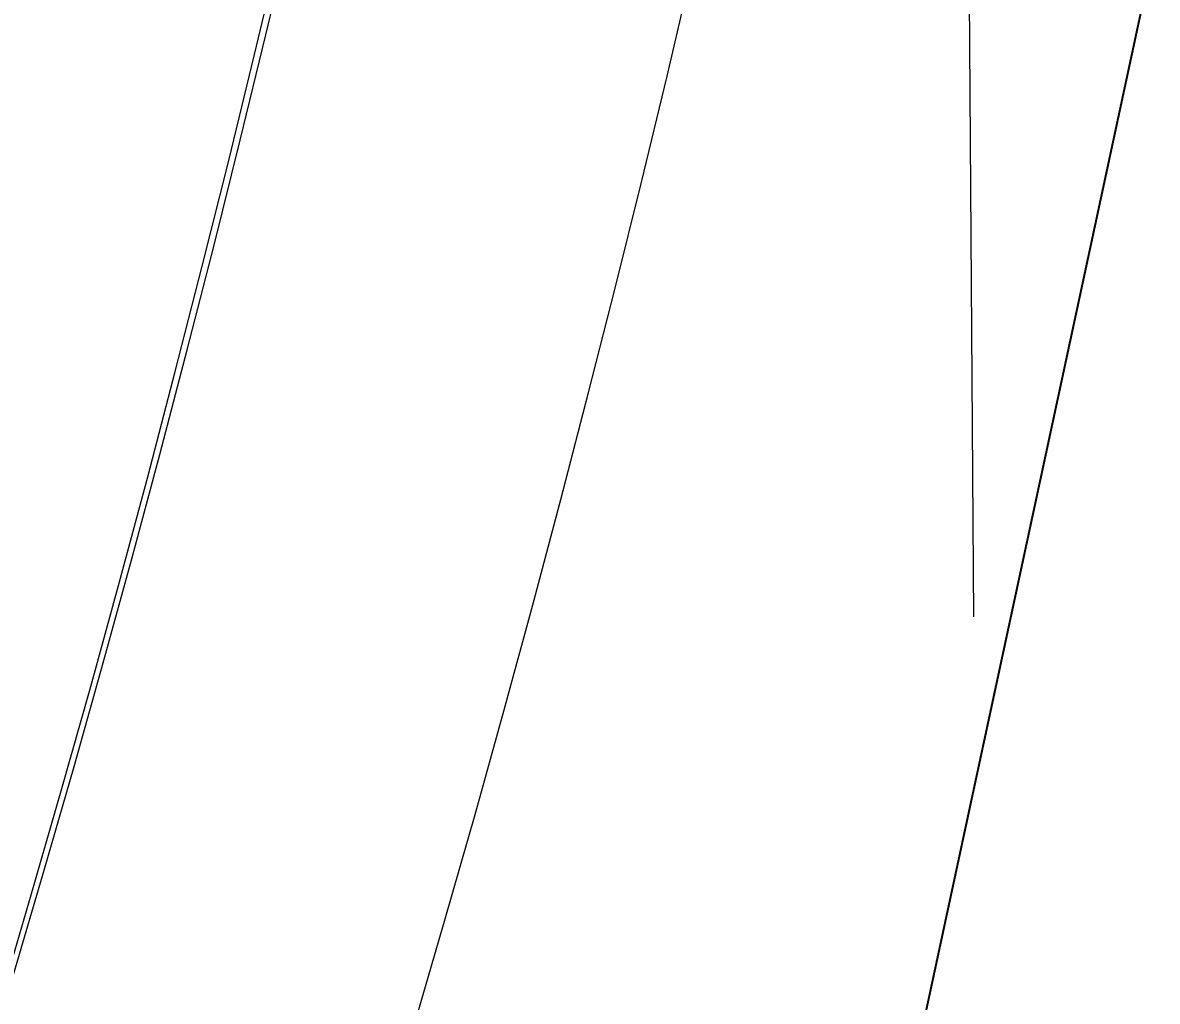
# Model space of a CAD drawing. Header units: millimetres. Extents: x -354900 to 8840672, y 0 to 292181.
# Drawn here: x -53603 to -53054, y 112928 to 113401 of the extents above; entities that cross this region are included whole.
import ezdxf
from ezdxf import colors
from ezdxf.entities.mleader import LeaderData, LeaderLine
from ezdxf.math import Vec2, Vec3

# ---------------------------------------------------------------- set-up
doc = ezdxf.new("R2010")
doc.units = ezdxf.units.MM
doc.header["$MEASUREMENT"] = 0
doc.linetypes.add('CENTER', pattern=[2, 1.25, -0.25, 0.25, -0.25])
doc.layers.get('0').update_dxf_attribs({"color": 250, "lineweight": 9})
for name, color, linetype, lineweight in [('АР_Оси', 193, 'Continuous', 9), ('АР_Отметки', 250, 'Continuous', 15), ('АР_Подоконники', 163, 'Continuous', 9), ('АР_Размеры дверей', 15, 'Continuous', 0), ('АР_Сущ Несущая стена', 202, 'Continuous', 30)]:
    doc.layers.add(name, color=color, linetype=linetype, lineweight=lineweight)
doc.layers.add('Тонкая', color=7, linetype='Continuous')
doc.styles.add('ISOCPEUR', font='isocpeur.ttf', dxfattribs={"width": 0.7})

# ---------------------------------------------------------------- blocks, each defined once
blk = doc.blocks.new('A$Cec9b444d')
at = {"layer": 'Тонкая', "color": 5, "ltscale": 100}
blk.add_line((6102.87, 197.19), (6535.88, 2208.24), dxfattribs=at)
blk = doc.blocks.new('_DotSmall')
at = {"color": 0, "linetype": 'ByBlock', "const_width": 0.5}
blk.add_lwpolyline([(-0.0625, 0, 1), (0.0625, 0, 1)], format="xyb", close=True, dxfattribs=at)

msp = doc.modelspace()

# ---------------------------------------------------------------- linework, layer by layer
at = {"layer": 'АР_Оси', "linetype": 'CENTER', "ltscale": 1000}
msp.add_line((-53295.76, 134363.15), (-52895.76, 78630.8), dxfattribs=at)
at = {"layer": 'АР_Подоконники', "ltscale": 100}
for centre, radius, start, end in [((-62167.24, 115478.56), 8924.05, 271.108834, 356.403957), ((-62177.6, 115490.92), 8940.17, 271.691254, 356.329081)]:
    msp.add_arc(centre, radius, start, end, dxfattribs=at)
at = {"layer": 'АР_Сущ Несущая стена', "lineweight": 18, "ltscale": 100}
for centre, radius, start, end in [((-62185.87, 115502.58), 9144.28, 272.820638, 356.288731), ((-62178.2, 115484.59), 9778.65, 272.592548, 356.635391)]:
    msp.add_arc(centre, radius, start, end, dxfattribs=at)

# ---------------------------------------------------------------- block references
at = {"layer": 'АР_Размеры дверей', "ltscale": 100}
msp.add_blockref('A$Cec9b444d', (-59297.94, 112591.66), dxfattribs=at)

# ---------------------------------------------------------------- leaders
at = {"layer": 'АР_Отметки'}
ml = msp.add_multileader_mtext('Standard', dxfattribs=at)
ml.set_content('+4,200', color=256, style='ISOCPEUR')
ml.set_leader_properties(color=256, linetype='Continuous', lineweight=-1)
ml.set_arrow_properties(name='DOTSMALL')
ml.build(insert=Vec2(0, 0))
ml.multileader.update_dxf_attribs({"has_text_frame": 1, "text_left_attachment_type": 4, "text_right_attachment_type": 4, "dogleg_length": 100, "arrow_head_size": 180})
ctx = ml.context
ctx.base_point, ctx.char_height, ctx.arrow_head_size, ctx.landing_gap_size, ctx.plane_origin = Vec3(-63316, 113979.63), 250, 180, 50, Vec3(-63397.39, 112712.07)
ctx.left_attachment, ctx.right_attachment = 4, 4
notes = []
notes.append((ctx, [(0, (0, 0, 0), (0, 0), (1, 0), 1, [])]))
ctx.mtext.insert, ctx.mtext.width, ctx.mtext.line_spacing_style, ctx.mtext.flow_direction = Vec3(-63266, 114312.96), 852.697, 2, 5
for ctx, leaders in notes:
    for number, flags, end, landing, length, lines in leaders:
        leader = LeaderData()
        leader.index, (leader.has_last_leader_line, leader.has_dogleg_vector, leader.attachment_direction) = number, flags
        leader.last_leader_point, leader.dogleg_vector, leader.dogleg_length = Vec3(end), Vec3(landing), length
        for number, points, colour, breaks in lines:
            line = LeaderLine()
            line.index, line.vertices, line.color, line.breaks = number, Vec3.list(points), colors.encode_raw_color(colour), breaks
            leader.lines.append(line)
        ctx.leaders.append(leader)

doc.saveas('drawing.dxf')
